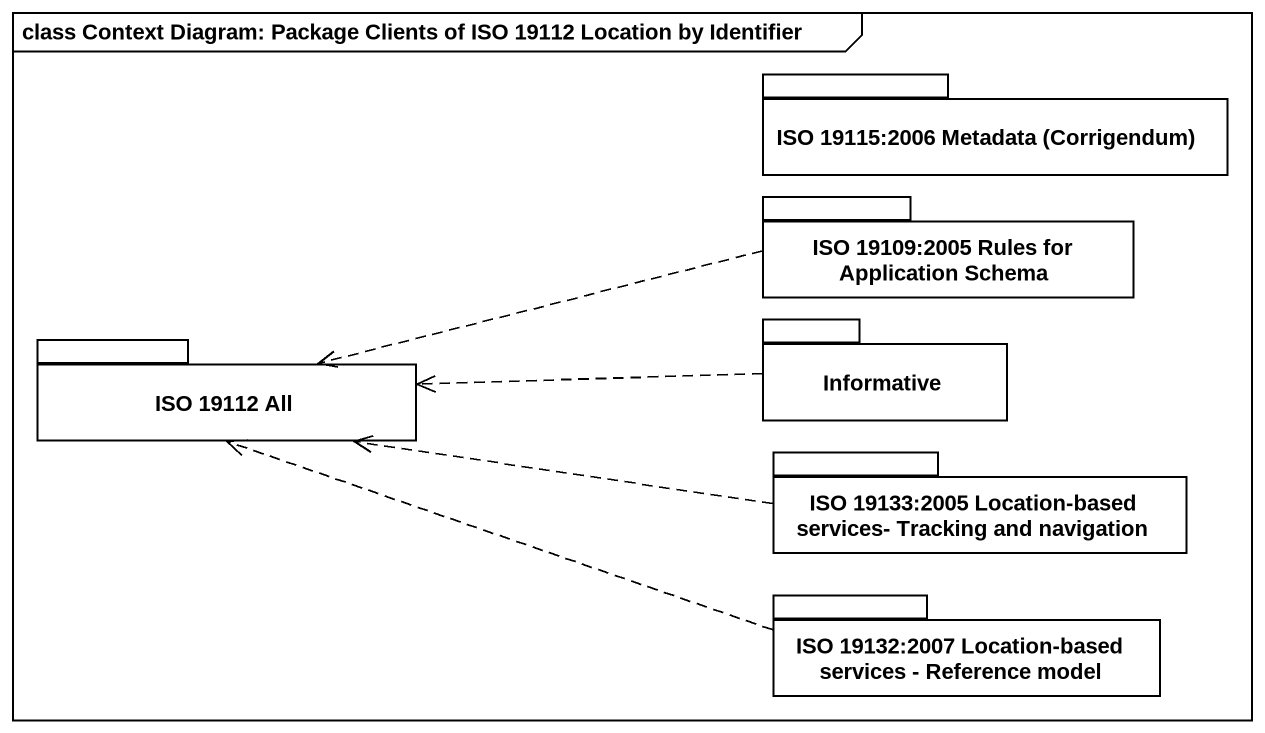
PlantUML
@startuml
mainframe class Context Diagram: Package Clients of ISO 19112 Location by Identifier
package "ISO 19115:2006 Metadata (Corrigendum)" as ISO_19115_2006_Metadata {
}
package "ISO 19109:2005 Rules for Application Schema" as ISO_19109_2005_Rules_for {
}
package "ISO 19112 All" as ISO_19112_All {
}
package Informative {
}
package "ISO 19133:2005 Location-based services- Tracking and navigation" as ISO_19133_2005_Location {
}
package "ISO 19132:2007 Location-based services - Reference model" as ISO_19132_2007_Location {
}
ISO_19109_2005_Rules_for .left.> ISO_19112_All
Informative .left.> ISO_19112_All
ISO_19133_2005_Location .left.> ISO_19112_All
ISO_19132_2007_Location .left.> ISO_19112_All
@enduml
